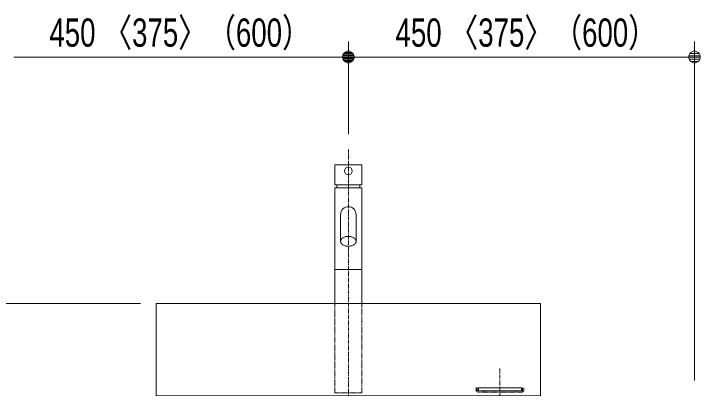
# Model space of a CAD drawing. Units: millimetres, scale not verified. Extents: x -6062 to 6062, y -3045 to 3045.
# Drawn here: x -5302 to -4410, y -1320 to -834 of the extents above; entities that cross this region are included whole.
import ezdxf
from ezdxf.enums import TextEntityAlignment as Align

# ---------------------------------------------------------------- set-up
doc = ezdxf.new("R2010")
doc.units = ezdxf.units.MM
doc.header["$LTSCALE"] = 20
doc.linetypes.add('CHAIN1', pattern=[8, 5, -1, 1, -1])
doc.linetypes.add('DASHED1', pattern=[1.8, 1.2, -0.6])
for name, color, linetype, lineweight in [('0-1_2寸法-1', 7, 'Continuous', 9), ('0-2_0', 7, 'Continuous', 9), ('0-4_5ボウル・キャビネット', 7, 'Continuous', 9), ('0-7_4給排水', 7, 'Continuous', 9)]:
    doc.layers.add(name, color=color, linetype=linetype, lineweight=lineweight)
doc.styles.add('ＭＳ Ｐゴシック', font='')
doc.styles.get('ＭＳ Ｐゴシック').set_extended_font_data('MS PGothic')

# ---------------------------------------------------------------- blocks, each defined once
blk = doc.blocks.new('_Dot')
at = {"layer": '0-2_0'}
for p, q in [((-10, 0), (-20, 0)), ((9.78, 2), (-9.78, 2)), ((7.99, 6), (-7.99, 6)), ((9.16, -3.98), (-9.16, -3.98)), ((6, -7.98), (-6, -7.98))]:
    blk.add_line(p, q, dxfattribs=at)
for points in [[(10, 0), (9.92, 1.25), (9.69, 2.49), (9.3, 3.68), (8.76, 4.82), (8.09, 5.88), (7.29, 6.85), (6.37, 7.71), (5.36, 8.44), (4.26, 9.05), (3.09, 9.51), (1.87, 9.82), (0.63, 9.98), (-0.63, 9.98), (-1.87, 9.82), (-3.09, 9.51), (-4.26, 9.05), (-5.36, 8.44), (-6.37, 7.71), (-7.29, 6.85), (-8.09, 5.88), (-8.76, 4.82), (-9.3, 3.68), (-9.69, 2.49), (-9.92, 1.25), (-10, 0), (0, 0)], [(-10, 0), (-9.92, -1.25), (-9.69, -2.49), (-9.3, -3.68), (-8.76, -4.82), (-8.09, -5.88), (-7.29, -6.85), (-6.37, -7.71), (-5.36, -8.44), (-4.26, -9.05), (-3.09, -9.51), (-1.87, -9.82), (-0.63, -9.98), (0.63, -9.98), (1.87, -9.82), (3.09, -9.51), (4.26, -9.05), (5.36, -8.44), (6.37, -7.71), (7.29, -6.85), (8.09, -5.88), (8.76, -4.82), (9.3, -3.68), (9.69, -2.49), (9.92, -1.25), (10, 0), (0, 0)]]:
    blk.add_lwpolyline(points, close=True, dxfattribs=at)
blk = doc.blocks.new('グループ-7')
at = {"layer": '0-7_4給排水', "linetype": 'CHAIN1'}
blk.add_line((-57660, -25890), (-57660, -41500), dxfattribs=at)
at = {"layer": '0-7_4給排水'}
blk.add_lwpolyline([(-58220, -26390), (-57100, -26390), (-57100, -26470), (-58220, -26470)], close=True, dxfattribs=at)
blk = doc.blocks.new('グループ-10')
at = {"layer": '0-4_5ボウル・キャビネット', "linetype": 'DASHED1'}
for p, q in [((-58280, -26380), (-58280, -26450)), ((-58250, -26380), (-58250, -26450)), ((-57070, -26450), (-57070, -26380)), ((-57040, -26450), (-57040, -26380)), ((-58230, -26470), (-57090, -26470)), ((-58230, -26500), (-57090, -26500)), ((-58080, -26470), (-58080, -26500)), ((-57240, -26470), (-57240, -26500))]:
    blk.add_line(p, q, dxfattribs=at)
at = {"layer": '0-4_5ボウル・キャビネット'}
blk.add_lwpolyline([(-66600, -24200), (-56600, -24200), (-56600, -26600), (-66600, -26600)], close=True, dxfattribs=at)
at = {"layer": '0-4_5ボウル・キャビネット', "linetype": 'DASHED1'}
for centre, radius, start, end in [((-58230, -26450), 50, 180, 270), ((-58230, -26450), 20, 180, 270), ((-57090, -26450), 50, 270, 0), ((-57090, -26450), 20, 270, 0)]:
    blk.add_arc(centre, radius, start, end, dxfattribs=at)
blk = doc.blocks.new('グループ-13')
at = {"layer": '0-7_4給排水', "linetype": 'CHAIN1'}
blk.add_line((-61600, -27000), (-61600, -20200), dxfattribs=at)
at = {"layer": '0-7_4給排水'}
for p, q in [((-61900, -21120), (-61900, -21200)), ((-61300, -21120), (-61300, -21200)), ((-61250, -23320), (-61950, -23320))]:
    blk.add_line(p, q, dxfattribs=at)
for points in [[(-61950, -20600), (-61950, -21120), (-61250, -21120), (-61250, -20600)], [(-61950, -24200), (-61250, -24200), (-61250, -21200), (-61950, -21200)]]:
    blk.add_lwpolyline(points, close=True, dxfattribs=at)
for points in [[(-61800, -21885.7), (-61800, -22585.7), (-61799.2, -22597.3), (-61796.7, -22609.1), (-61792.3, -22621.1), (-61786, -22633), (-61777.7, -22644.8), (-61767.4, -22656.1), (-61755.3, -22666.8), (-61741.4, -22676.6), (-61726.1, -22685.5), (-61709.4, -22693.3)], [(-61709.4, -22693.3), (-61691.9, -22699.9), (-61673.6, -22705.3), (-61655, -22709.3), (-61636.4, -22712.1), (-61618, -22713.8), (-61600, -22714.3), (-61582, -22713.8), (-61563.6, -22712.1), (-61545, -22709.3), (-61526.4, -22705.3), (-61508.1, -22699.9), (-61490.6, -22693.3), (-61473.9, -22685.5), (-61458.6, -22676.6), (-61444.7, -22666.8), (-61432.6, -22656.1), (-61422.3, -22644.8), (-61414, -22633), (-61407.7, -22621.1), (-61403.3, -22609.1), (-61400.8, -22597.3), (-61400, -22585.7), (-61400, -21885.7)], [(-61400, -22585.7), (-61400.8, -22574.2), (-61403.3, -22562.3), (-61407.7, -22550.3), (-61414, -22538.4), (-61422.3, -22526.7), (-61432.6, -22515.4), (-61444.7, -22504.7), (-61458.6, -22494.8), (-61473.9, -22485.9), (-61490.6, -22478.1), (-61508.1, -22471.5), (-61526.4, -22466.2), (-61545, -22462.1), (-61563.6, -22459.3), (-61582, -22457.7), (-61600, -22457.2), (-61618, -22457.7), (-61636.4, -22459.3), (-61655, -22462.1), (-61673.6, -22466.2), (-61691.9, -22471.5), (-61709.4, -22478.1), (-61726.1, -22485.9), (-61741.4, -22494.8), (-61755.3, -22504.7), (-61767.4, -22515.4), (-61777.7, -22526.7), (-61786, -22538.4), (-61792.3, -22550.3), (-61796.7, -22562.3), (-61799.2, -22574.2), (-61800, -22585.7)]]:
    blk.add_lwpolyline(points, dxfattribs=at)
at = {"layer": '0-7_4給排水', "linetype": 'DASHED1'}
blk.add_lwpolyline([(-61950, -26520), (-61250, -26520), (-61250, -24200), (-61950, -24200)], close=True, dxfattribs=at)
at = {"layer": '0-7_4給排水'}
blk.add_circle((-61600, -20760), 100, dxfattribs=at)
for start, end in [(90, 180), (0, 90)]:
    blk.add_arc((-61600, -21885.7), 200, start, end, dxfattribs=at)

msp = doc.modelspace()

# ---------------------------------------------------------------- linework, layer by layer
at = {"layer": '0-1_2寸法-1'}
for p, q in [((-4867.5, -990), (-4867.5, -870)), ((-4867.5, -990), (-4867.5, -870)), ((-4417.5, -1310), (-4417.5, -870)), ((-5302.49, -890), (-4882.51, -890)), ((-4432.51, -890), (-4852.49, -890)), ((-5137.5, -1210), (-5587.5, -1210))]:
    msp.add_line(p, q, dxfattribs=at)

# ---------------------------------------------------------------- block references
at = {"layer": '0-1_2寸法-1', "xscale": 0.7503418, "yscale": 0.7503418}
for p in [(-4867.5, -890), (-4417.5, -890)]:
    msp.add_blockref('_Dot', p, dxfattribs=at)
at = {"layer": '0-1_2寸法-1', "xscale": 0.7503418, "yscale": 0.7503418, "rotation": 180}
msp.add_blockref('_Dot', (-4867.5, -890), dxfattribs=at)
at = {"layer": '0-4_5ボウル・キャビネット', "xscale": 0.05, "yscale": 0.05}
msp.add_blockref('グループ-10', (-1787.5, 0), dxfattribs=at)
at = {"layer": '0-7_4給排水', "xscale": 0.05, "yscale": 0.05}
for name in ['グループ-13', 'グループ-7']:
    msp.add_blockref(name, (-1787.5, 0), dxfattribs=at)

# ---------------------------------------------------------------- texts
at = {"layer": '0-1_2寸法-1', "style": 'ＭＳ Ｐゴシック', "width": 0.75}
for p in [(-5256.19, -887.65), (-4806.19, -887.65)]:
    msp.add_text('450 〈375〉（600）', height=36.66, dxfattribs=at).set_placement(p, align=Align.BOTTOM_LEFT)

doc.saveas('drawing.dxf')
